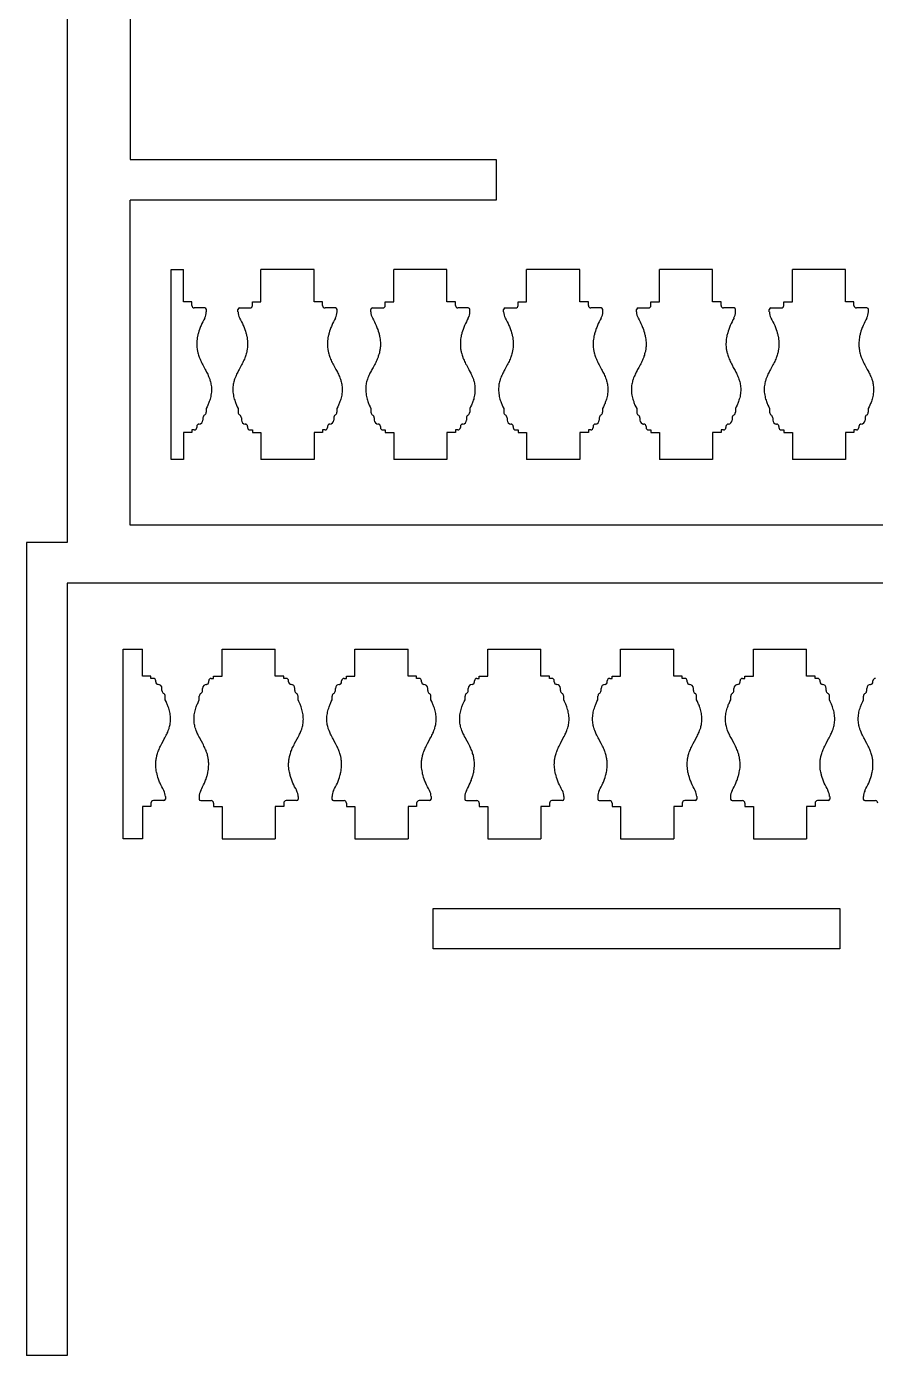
# Model space of a CAD drawing. Extents: x -442 to 263, y -399 to 649.
# Drawn here: x 0 to 83.5, y -323 to -192.2 of the extents above; entities that cross this region are included whole.
import ezdxf

# ---------------------------------------------------------------- set-up
doc = ezdxf.new("R2010")
doc.units = 0
doc.layers.get('0').update_dxf_attribs({"color": 1, "linetype": 'CONTINUOUS'})
doc.layers.add('1', color=2, linetype='CONTINUOUS')

msp = doc.modelspace()

# ---------------------------------------------------------------- linework, layer by layer
for p, q in [((10.2, -97.33), (10.2, -205.33)), ((4, -163.03), (4, -243.03)), ((10.2, -205.33), (46.2, -205.33)), ((46.2, -205.33), (46.2, -209.33)), ((10.2, -241.33), (10.2, -209.33)), ((46.2, -209.33), (10.2, -209.33)), ((14.22, -234.84), (14.22, -216.15)), ((14.22, -216.15), (15.42, -216.15)), ((15.42, -219.35), (15.42, -216.15)), ((28.28, -216.15), (23.05, -216.15)), ((23.05, -219.35), (23.05, -216.15)), ((28.28, -219.35), (28.28, -216.15)), ((41.35, -216.15), (36.12, -216.15)), ((36.12, -219.35), (36.12, -216.15)), ((41.35, -219.35), (41.35, -216.15)), ((54.42, -216.15), (49.19, -216.15)), ((49.19, -219.35), (49.19, -216.15)), ((54.42, -219.35), (54.42, -216.15)), ((67.49, -216.15), (62.26, -216.15)), ((62.26, -219.35), (62.26, -216.15)), ((67.49, -219.35), (67.49, -216.15)), ((80.55, -216.15), (75.33, -216.15)), ((75.33, -219.35), (75.33, -216.15)), ((80.55, -219.35), (80.55, -216.15)), ((16.26, -219.35), (15.42, -219.35)), ((16.26, -219.69), (16.26, -219.35)), ((22.22, -219.35), (23.05, -219.35)), ((22.22, -219.69), (22.22, -219.35)), ((29.12, -219.35), (28.28, -219.35)), ((29.12, -219.69), (29.12, -219.35)), ((35.29, -219.35), (36.12, -219.35)), ((35.29, -219.69), (35.29, -219.35)), ((42.19, -219.35), (41.35, -219.35)), ((42.19, -219.69), (42.19, -219.35)), ((48.35, -219.35), (49.19, -219.35)), ((48.35, -219.69), (48.35, -219.35)), ((55.26, -219.35), (54.42, -219.35)), ((55.26, -219.69), (55.26, -219.35)), ((61.42, -219.35), (62.26, -219.35)), ((61.42, -219.69), (61.42, -219.35)), ((68.32, -219.35), (67.49, -219.35)), ((68.32, -219.69), (68.32, -219.35)), ((74.49, -219.35), (75.33, -219.35)), ((74.49, -219.69), (74.49, -219.35)), ((81.39, -219.35), (80.55, -219.35)), ((81.39, -219.69), (81.39, -219.35)), ((17.53, -219.93), (16.5, -219.93)), ((17.69, -220.33), (17.69, -220.09)), ((20.79, -220.33), (20.79, -220.09)), ((20.95, -219.93), (21.98, -219.93)), ((30.38, -219.93), (29.36, -219.93)), ((30.54, -220.33), (30.54, -220.09)), ((33.86, -220.33), (33.86, -220.09)), ((34.02, -219.93), (35.05, -219.93)), ((43.45, -219.93), (42.43, -219.93)), ((43.61, -220.33), (43.61, -220.09)), ((46.93, -220.33), (46.93, -220.09)), ((47.09, -219.93), (48.11, -219.93)), ((56.52, -219.93), (55.5, -219.93)), ((56.68, -220.33), (56.68, -220.09)), ((60, -220.33), (60, -220.09)), ((60.16, -219.93), (61.18, -219.93)), ((69.59, -219.93), (68.56, -219.93)), ((69.75, -220.33), (69.75, -220.09)), ((73.06, -220.33), (73.06, -220.09)), ((73.22, -219.93), (74.25, -219.93)), ((82.66, -219.93), (81.63, -219.93)), ((82.82, -220.33), (82.82, -220.09)), ((17.67, -229.85), (17.67, -230.2)), ((20.81, -229.85), (20.81, -230.2)), ((30.52, -229.85), (30.52, -230.2)), ((33.88, -229.85), (33.88, -230.2)), ((43.59, -229.85), (43.59, -230.2)), ((46.95, -229.85), (46.95, -230.2)), ((56.66, -229.85), (56.66, -230.2)), ((60.02, -229.85), (60.02, -230.2)), ((69.73, -229.85), (69.73, -230.2)), ((73.09, -229.85), (73.09, -230.2)), ((82.8, -229.85), (82.8, -230.2)), ((16.98, -231.37), (16.95, -231.37)), ((17.35, -230.76), (17.35, -230.97)), ((21.13, -230.76), (21.13, -230.97)), ((21.5, -231.37), (21.53, -231.37)), ((29.84, -231.37), (29.81, -231.37)), ((30.21, -230.76), (30.21, -230.97)), ((34.2, -230.76), (34.2, -230.97)), ((34.57, -231.37), (34.6, -231.37)), ((42.91, -231.37), (42.88, -231.37)), ((43.28, -230.76), (43.28, -230.97)), ((47.26, -230.76), (47.26, -230.97)), ((47.63, -231.37), (47.66, -231.37)), ((55.97, -231.37), (55.94, -231.37)), ((56.34, -230.76), (56.34, -230.97)), ((60.33, -230.76), (60.33, -230.97)), ((60.7, -231.37), (60.73, -231.37)), ((69.04, -231.37), (69.01, -231.37)), ((69.41, -230.76), (69.41, -230.97)), ((73.4, -230.76), (73.4, -230.97)), ((73.77, -231.37), (73.8, -231.37)), ((82.11, -231.37), (82.08, -231.37)), ((82.48, -230.76), (82.48, -230.97)), ((15.42, -232.18), (15.42, -234.84)), ((16.26, -232.18), (15.42, -232.18)), ((16.26, -231.95), (16.26, -232.18)), ((16.5, -231.95), (16.26, -231.95)), ((16.74, -231.61), (16.74, -231.71)), ((21.74, -231.61), (21.74, -231.71)), ((21.98, -231.95), (22.22, -231.95)), ((22.22, -231.95), (22.22, -232.18)), ((22.22, -232.18), (23.05, -232.18)), ((23.05, -232.18), (23.05, -234.84)), ((28.28, -232.18), (28.28, -234.84)), ((29.12, -232.18), (28.28, -232.18)), ((29.12, -231.95), (29.12, -232.18)), ((29.36, -231.95), (29.12, -231.95)), ((29.6, -231.61), (29.6, -231.71)), ((34.81, -231.61), (34.81, -231.71)), ((35.05, -231.95), (35.29, -231.95)), ((35.29, -231.95), (35.29, -232.18)), ((35.29, -232.18), (36.12, -232.18)), ((36.12, -232.18), (36.12, -234.84)), ((41.35, -232.18), (41.35, -234.84)), ((42.19, -232.18), (41.35, -232.18)), ((42.19, -231.95), (42.19, -232.18)), ((42.43, -231.95), (42.19, -231.95)), ((42.67, -231.61), (42.67, -231.71)), ((47.87, -231.61), (47.87, -231.71)), ((48.11, -231.95), (48.35, -231.95)), ((48.35, -231.95), (48.35, -232.18)), ((48.35, -232.18), (49.19, -232.18)), ((49.19, -232.18), (49.19, -234.84)), ((54.42, -232.18), (54.42, -234.84)), ((55.26, -232.18), (54.42, -232.18)), ((55.26, -231.95), (55.26, -232.18)), ((55.49, -231.95), (55.26, -231.95)), ((55.73, -231.61), (55.73, -231.71)), ((60.94, -231.61), (60.94, -231.71)), ((61.18, -231.95), (61.42, -231.95)), ((61.42, -231.95), (61.42, -232.18)), ((61.42, -232.18), (62.26, -232.18)), ((62.26, -232.18), (62.26, -234.84)), ((67.49, -232.18), (67.49, -234.84)), ((68.32, -232.18), (67.49, -232.18)), ((68.32, -231.95), (68.32, -232.18)), ((68.56, -231.95), (68.32, -231.95)), ((68.8, -231.61), (68.8, -231.71)), ((74.01, -231.61), (74.01, -231.71)), ((74.25, -231.95), (74.49, -231.95)), ((74.49, -231.95), (74.49, -232.18)), ((74.49, -232.18), (75.33, -232.18)), ((75.33, -232.18), (75.33, -234.84)), ((80.55, -232.18), (80.55, -234.84)), ((81.39, -232.18), (80.55, -232.18)), ((81.39, -231.95), (81.39, -232.18)), ((81.63, -231.95), (81.39, -231.95)), ((81.87, -231.61), (81.87, -231.71)), ((15.42, -234.84), (14.22, -234.84)), ((28.28, -234.84), (23.05, -234.84)), ((41.35, -234.84), (36.12, -234.84)), ((54.42, -234.84), (49.19, -234.84)), ((67.49, -234.84), (62.26, -234.84)), ((80.55, -234.84), (75.33, -234.84)), ((162.2, -241.33), (10.2, -241.33)), ((4, -243.03), (0, -243.03)), ((0, -243.03), (0, -323.03)), ((164, -247.03), (4, -247.03)), ((9.51, -253.52), (11.39, -253.52)), ((9.51, -272.2), (9.51, -253.52)), ((11.39, -256.18), (11.39, -253.52)), ((19.24, -253.52), (24.46, -253.52)), ((19.24, -256.18), (19.24, -253.52)), ((24.46, -256.18), (24.46, -253.52)), ((32.3, -253.52), (37.53, -253.52)), ((32.3, -256.18), (32.3, -253.52)), ((37.53, -256.18), (37.53, -253.52)), ((45.37, -253.52), (50.6, -253.52)), ((45.37, -256.18), (45.37, -253.52)), ((50.6, -256.18), (50.6, -253.52)), ((58.44, -253.52), (63.67, -253.52)), ((58.44, -256.18), (58.44, -253.52)), ((63.67, -256.18), (63.67, -253.52)), ((71.51, -253.52), (76.73, -253.52)), ((71.51, -256.18), (71.51, -253.52)), ((76.73, -256.18), (76.73, -253.52)), ((12.23, -256.18), (11.39, -256.18)), ((12.23, -256.4), (12.23, -256.18)), ((18.4, -256.18), (19.24, -256.18)), ((18.4, -256.4), (18.4, -256.18)), ((25.3, -256.18), (24.46, -256.18)), ((25.3, -256.4), (25.3, -256.18)), ((31.47, -256.18), (32.3, -256.18)), ((31.47, -256.4), (31.47, -256.18)), ((38.37, -256.18), (37.53, -256.18)), ((38.37, -256.4), (38.37, -256.18)), ((44.53, -256.18), (45.37, -256.18)), ((44.53, -256.4), (44.53, -256.18)), ((51.44, -256.18), (50.6, -256.18)), ((51.44, -256.4), (51.44, -256.18)), ((57.6, -256.18), (58.44, -256.18)), ((57.6, -256.4), (57.6, -256.18)), ((64.5, -256.18), (63.67, -256.18)), ((64.5, -256.4), (64.5, -256.18)), ((70.67, -256.18), (71.51, -256.18)), ((70.67, -256.4), (70.67, -256.18)), ((77.57, -256.18), (76.73, -256.18)), ((77.57, -256.4), (77.57, -256.18)), ((12.47, -256.4), (12.23, -256.4)), ((12.71, -256.75), (12.71, -256.64)), ((12.95, -256.99), (12.92, -256.99)), ((13.32, -257.6), (13.32, -257.39)), ((17.31, -257.6), (17.31, -257.39)), ((17.68, -256.99), (17.71, -256.99)), ((17.92, -256.75), (17.92, -256.64)), ((18.16, -256.4), (18.4, -256.4)), ((25.54, -256.4), (25.3, -256.4)), ((25.78, -256.75), (25.78, -256.64)), ((26.02, -256.99), (25.99, -256.99)), ((26.39, -257.6), (26.39, -257.39)), ((30.38, -257.6), (30.38, -257.39)), ((30.75, -256.99), (30.78, -256.99)), ((30.99, -256.75), (30.99, -256.64)), ((31.23, -256.4), (31.47, -256.4)), ((38.61, -256.4), (38.37, -256.4)), ((38.85, -256.75), (38.85, -256.64)), ((39.09, -256.99), (39.06, -256.99)), ((39.46, -257.6), (39.46, -257.39)), ((43.44, -257.6), (43.44, -257.39)), ((43.82, -256.99), (43.84, -256.99)), ((44.06, -256.75), (44.06, -256.64)), ((44.3, -256.4), (44.53, -256.4)), ((51.67, -256.4), (51.44, -256.4)), ((51.91, -256.75), (51.91, -256.64)), ((52.15, -256.99), (52.12, -256.99)), ((52.52, -257.6), (52.52, -257.39)), ((56.51, -257.6), (56.51, -257.39)), ((56.88, -256.99), (56.91, -256.99)), ((57.12, -256.75), (57.12, -256.64)), ((57.36, -256.4), (57.6, -256.4)), ((64.74, -256.4), (64.5, -256.4)), ((64.98, -256.75), (64.98, -256.64)), ((65.22, -256.99), (65.19, -256.99)), ((65.59, -257.6), (65.59, -257.39)), ((69.58, -257.6), (69.58, -257.39)), ((69.95, -256.99), (69.98, -256.99)), ((70.19, -256.75), (70.19, -256.64)), ((70.43, -256.4), (70.67, -256.4)), ((77.81, -256.4), (77.57, -256.4)), ((78.05, -256.75), (78.05, -256.64)), ((78.29, -256.99), (78.26, -256.99)), ((78.66, -257.6), (78.66, -257.39)), ((82.65, -257.6), (82.65, -257.39)), ((83.02, -256.99), (83.05, -256.99)), ((83.26, -256.75), (83.26, -256.64)), ((13.64, -258.51), (13.64, -258.15)), ((16.99, -258.51), (16.99, -258.15)), ((26.7, -258.51), (26.7, -258.15)), ((30.06, -258.51), (30.06, -258.15)), ((39.77, -258.51), (39.77, -258.15)), ((43.13, -258.51), (43.13, -258.15)), ((52.84, -258.51), (52.84, -258.15)), ((56.2, -258.51), (56.2, -258.15)), ((65.91, -258.51), (65.91, -258.15)), ((69.27, -258.51), (69.27, -258.15)), ((78.98, -258.51), (78.98, -258.15)), ((82.33, -258.51), (82.33, -258.15)), ((13.66, -268.03), (13.66, -268.27)), ((16.97, -268.03), (16.97, -268.27)), ((26.72, -268.03), (26.72, -268.27)), ((30.04, -268.03), (30.04, -268.27)), ((39.79, -268.03), (39.79, -268.27)), ((43.11, -268.03), (43.11, -268.27)), ((52.86, -268.03), (52.86, -268.27)), ((56.18, -268.03), (56.18, -268.27)), ((65.93, -268.03), (65.93, -268.27)), ((69.25, -268.03), (69.25, -268.27)), ((79, -268.03), (79, -268.27)), ((82.31, -268.03), (82.31, -268.27)), ((11.39, -269), (11.39, -272.2)), ((12.23, -269), (11.39, -269)), ((12.23, -268.67), (12.23, -269)), ((13.5, -268.43), (12.47, -268.43)), ((17.13, -268.43), (18.16, -268.43)), ((18.4, -268.67), (18.4, -269)), ((18.4, -269), (19.24, -269)), ((19.24, -269), (19.24, -272.2)), ((24.46, -269), (24.46, -272.2)), ((25.3, -269), (24.46, -269)), ((25.3, -268.67), (25.3, -269)), ((26.56, -268.43), (25.54, -268.43)), ((30.2, -268.43), (31.23, -268.43)), ((31.47, -268.67), (31.47, -269)), ((31.47, -269), (32.3, -269)), ((32.3, -269), (32.3, -272.2)), ((37.53, -269), (37.53, -272.2)), ((38.37, -269), (37.53, -269)), ((38.37, -268.67), (38.37, -269)), ((39.63, -268.43), (38.61, -268.43)), ((43.27, -268.43), (44.29, -268.43)), ((44.53, -268.67), (44.53, -269)), ((44.53, -269), (45.37, -269)), ((45.37, -269), (45.37, -272.2)), ((50.6, -269), (50.6, -272.2)), ((51.44, -269), (50.6, -269)), ((51.44, -268.67), (51.44, -269)), ((52.7, -268.43), (51.68, -268.43)), ((56.34, -268.43), (57.36, -268.43)), ((57.6, -268.67), (57.6, -269)), ((57.6, -269), (58.44, -269)), ((58.44, -269), (58.44, -272.2)), ((63.67, -269), (63.67, -272.2)), ((64.5, -269), (63.67, -269)), ((64.5, -268.67), (64.5, -269)), ((65.77, -268.43), (64.74, -268.43)), ((69.41, -268.43), (70.43, -268.43)), ((70.67, -268.67), (70.67, -269)), ((70.67, -269), (71.51, -269)), ((71.51, -269), (71.51, -272.2)), ((76.73, -269), (76.73, -272.2)), ((77.57, -269), (76.73, -269)), ((77.57, -268.67), (77.57, -269)), ((78.84, -268.43), (77.81, -268.43)), ((82.47, -268.43), (83.5, -268.43)), ((11.39, -272.2), (9.51, -272.2)), ((19.24, -272.2), (24.46, -272.2)), ((32.3, -272.2), (37.53, -272.2)), ((45.37, -272.2), (50.6, -272.2)), ((58.44, -272.2), (63.67, -272.2)), ((71.51, -272.2), (76.73, -272.2)), ((40, -279.03), (80, -279.03)), ((40, -283.03), (40, -279.03)), ((80, -279.03), (80, -283.03)), ((80, -283.03), (40, -283.03)), ((4, -323.03), (0, -323.03))]:
    msp.add_line(p, q)
for points in [[(17.53, -220.93), (17.43, -221.11), (17.34, -221.29), (17.25, -221.47), (17.16, -221.66), (17.12, -221.76), (17.08, -221.86), (17.05, -221.95), (17.01, -222.05), (16.95, -222.22), (16.9, -222.39), (16.88, -222.48), (16.86, -222.56), (16.84, -222.65), (16.82, -222.73), (16.79, -222.88), (16.77, -223.02), (16.76, -223.17), (16.75, -223.32), (16.74, -223.46), (16.74, -223.61), (16.75, -223.72), (16.76, -223.84), (16.77, -223.95), (16.79, -224.06), (16.8, -224.14), (16.82, -224.21), (16.83, -224.29), (16.85, -224.36), (16.88, -224.47), (16.91, -224.58), (16.95, -224.69), (16.98, -224.77), (17.01, -224.85), (17.06, -224.97), (17.11, -225.09), (17.16, -225.2), (17.21, -225.3), (17.27, -225.43), (17.33, -225.55), (17.46, -225.79), (17.57, -225.99), (17.63, -226.1), (17.71, -226.25), (17.77, -226.36), (17.82, -226.47), (17.87, -226.57), (17.91, -226.68), (17.97, -226.82), (18.02, -226.96), (18.04, -227.03), (18.07, -227.11), (18.1, -227.22), (18.12, -227.33), (18.14, -227.44), (18.16, -227.56), (18.18, -227.69), (18.19, -227.82), (18.19, -227.96), (18.19, -228.09), (18.18, -228.23), (18.16, -228.37), (18.14, -228.52), (18.11, -228.64), (18.09, -228.77), (18.05, -228.9), (18.01, -229.03), (17.97, -229.16), (17.94, -229.25), (17.9, -229.33), (17.87, -229.42), (17.83, -229.5), (17.75, -229.68), (17.67, -229.85)], [(20.95, -220.93), (21.05, -221.11), (21.14, -221.29), (21.23, -221.47), (21.32, -221.66), (21.36, -221.76), (21.4, -221.86), (21.43, -221.95), (21.47, -222.05), (21.52, -222.22), (21.57, -222.39), (21.6, -222.48), (21.62, -222.56), (21.64, -222.65), (21.66, -222.73), (21.69, -222.88), (21.71, -223.02), (21.72, -223.17), (21.73, -223.32), (21.74, -223.46), (21.74, -223.61), (21.73, -223.72), (21.72, -223.84), (21.71, -223.95), (21.69, -224.06), (21.68, -224.14), (21.66, -224.21), (21.65, -224.29), (21.63, -224.36), (21.6, -224.47), (21.57, -224.58), (21.53, -224.69), (21.5, -224.77), (21.47, -224.85), (21.42, -224.97), (21.37, -225.09), (21.32, -225.2), (21.27, -225.3), (21.21, -225.43), (21.14, -225.55), (21.02, -225.79), (20.91, -225.99), (20.85, -226.1), (20.77, -226.25), (20.71, -226.36), (20.66, -226.47), (20.61, -226.57), (20.57, -226.68), (20.51, -226.82), (20.46, -226.96), (20.43, -227.03), (20.41, -227.11), (20.38, -227.22), (20.36, -227.33), (20.33, -227.44), (20.32, -227.56), (20.3, -227.69), (20.29, -227.82), (20.29, -227.96), (20.29, -228.09), (20.3, -228.23), (20.32, -228.37), (20.34, -228.52), (20.36, -228.64), (20.39, -228.77), (20.43, -228.9), (20.47, -229.03), (20.51, -229.16), (20.54, -229.25), (20.58, -229.33), (20.61, -229.42), (20.65, -229.5), (20.73, -229.68), (20.81, -229.85)], [(30.39, -220.93), (30.29, -221.11), (30.19, -221.29), (30.1, -221.47), (30.02, -221.66), (29.98, -221.76), (29.94, -221.86), (29.9, -221.95), (29.87, -222.05), (29.81, -222.22), (29.76, -222.39), (29.74, -222.48), (29.72, -222.56), (29.7, -222.65), (29.68, -222.73), (29.65, -222.88), (29.63, -223.02), (29.61, -223.17), (29.6, -223.32), (29.6, -223.46), (29.6, -223.61), (29.61, -223.72), (29.61, -223.84), (29.63, -223.95), (29.64, -224.06), (29.66, -224.14), (29.67, -224.21), (29.69, -224.29), (29.71, -224.36), (29.74, -224.47), (29.77, -224.58), (29.81, -224.69), (29.83, -224.77), (29.86, -224.85), (29.91, -224.97), (29.96, -225.09), (30.01, -225.2), (30.06, -225.3), (30.13, -225.43), (30.19, -225.55), (30.32, -225.79), (30.43, -225.99), (30.49, -226.1), (30.57, -226.25), (30.62, -226.36), (30.68, -226.47), (30.72, -226.57), (30.77, -226.68), (30.83, -226.82), (30.88, -226.96), (30.9, -227.03), (30.92, -227.11), (30.95, -227.22), (30.98, -227.33), (31, -227.44), (31.02, -227.56), (31.03, -227.69), (31.04, -227.82), (31.05, -227.96), (31.04, -228.09), (31.03, -228.23), (31.02, -228.37), (31, -228.52), (30.97, -228.64), (30.94, -228.77), (30.91, -228.9), (30.87, -229.03), (30.82, -229.16), (30.79, -229.25), (30.76, -229.33), (30.73, -229.42), (30.69, -229.5), (30.61, -229.68), (30.52, -229.85)], [(34.02, -220.93), (34.12, -221.11), (34.21, -221.29), (34.3, -221.47), (34.39, -221.66), (34.43, -221.76), (34.46, -221.86), (34.5, -221.95), (34.54, -222.05), (34.59, -222.22), (34.64, -222.39), (34.67, -222.48), (34.69, -222.56), (34.71, -222.65), (34.73, -222.73), (34.75, -222.88), (34.77, -223.02), (34.79, -223.17), (34.8, -223.32), (34.81, -223.46), (34.8, -223.61), (34.8, -223.72), (34.79, -223.84), (34.78, -223.95), (34.76, -224.06), (34.75, -224.14), (34.73, -224.21), (34.72, -224.29), (34.7, -224.36), (34.67, -224.47), (34.63, -224.58), (34.6, -224.69), (34.57, -224.77), (34.54, -224.85), (34.49, -224.97), (34.44, -225.09), (34.39, -225.2), (34.34, -225.3), (34.28, -225.43), (34.21, -225.55), (34.09, -225.79), (33.97, -225.99), (33.92, -226.1), (33.84, -226.25), (33.78, -226.36), (33.73, -226.47), (33.68, -226.57), (33.64, -226.68), (33.58, -226.82), (33.53, -226.96), (33.5, -227.03), (33.48, -227.11), (33.45, -227.22), (33.42, -227.33), (33.4, -227.44), (33.38, -227.56), (33.37, -227.69), (33.36, -227.82), (33.36, -227.96), (33.36, -228.09), (33.37, -228.23), (33.39, -228.37), (33.41, -228.52), (33.43, -228.64), (33.46, -228.77), (33.5, -228.9), (33.54, -229.03), (33.58, -229.16), (33.61, -229.25), (33.64, -229.33), (33.68, -229.42), (33.71, -229.5), (33.79, -229.68), (33.88, -229.85)], [(43.45, -220.93), (43.35, -221.11), (43.26, -221.29), (43.17, -221.47), (43.09, -221.66), (43.05, -221.76), (43.01, -221.86), (42.97, -221.95), (42.94, -222.05), (42.88, -222.22), (42.83, -222.39), (42.81, -222.48), (42.78, -222.56), (42.76, -222.65), (42.75, -222.73), (42.72, -222.88), (42.7, -223.02), (42.68, -223.17), (42.67, -223.32), (42.67, -223.46), (42.67, -223.61), (42.67, -223.72), (42.68, -223.84), (42.7, -223.95), (42.71, -224.06), (42.73, -224.14), (42.74, -224.21), (42.76, -224.29), (42.78, -224.36), (42.8, -224.47), (42.84, -224.58), (42.87, -224.69), (42.9, -224.77), (42.93, -224.85), (42.98, -224.97), (43.03, -225.09), (43.08, -225.2), (43.13, -225.3), (43.19, -225.43), (43.26, -225.55), (43.39, -225.79), (43.5, -225.99), (43.55, -226.1), (43.64, -226.25), (43.69, -226.36), (43.74, -226.47), (43.79, -226.57), (43.84, -226.68), (43.89, -226.82), (43.95, -226.96), (43.97, -227.03), (43.99, -227.11), (44.02, -227.22), (44.05, -227.33), (44.07, -227.44), (44.09, -227.56), (44.1, -227.69), (44.11, -227.82), (44.11, -227.96), (44.11, -228.09), (44.1, -228.23), (44.09, -228.37), (44.06, -228.52), (44.04, -228.64), (44.01, -228.77), (43.98, -228.9), (43.94, -229.03), (43.89, -229.16), (43.86, -229.25), (43.83, -229.33), (43.79, -229.42), (43.76, -229.5), (43.68, -229.68), (43.59, -229.85)], [(47.09, -220.93), (47.19, -221.11), (47.28, -221.29), (47.37, -221.47), (47.45, -221.66), (47.49, -221.76), (47.53, -221.86), (47.57, -221.95), (47.6, -222.05), (47.66, -222.22), (47.71, -222.39), (47.73, -222.48), (47.76, -222.56), (47.78, -222.65), (47.79, -222.73), (47.82, -222.88), (47.84, -223.02), (47.86, -223.17), (47.87, -223.32), (47.87, -223.46), (47.87, -223.61), (47.87, -223.72), (47.86, -223.84), (47.84, -223.95), (47.83, -224.06), (47.81, -224.14), (47.8, -224.21), (47.78, -224.29), (47.76, -224.36), (47.74, -224.47), (47.7, -224.58), (47.67, -224.69), (47.64, -224.77), (47.61, -224.85), (47.56, -224.97), (47.51, -225.09), (47.46, -225.2), (47.41, -225.3), (47.35, -225.43), (47.28, -225.55), (47.15, -225.79), (47.04, -225.99), (46.99, -226.1), (46.9, -226.25), (46.85, -226.36), (46.8, -226.47), (46.75, -226.57), (46.7, -226.68), (46.65, -226.82), (46.59, -226.96), (46.57, -227.03), (46.55, -227.11), (46.52, -227.22), (46.49, -227.33), (46.47, -227.44), (46.45, -227.56), (46.44, -227.69), (46.43, -227.82), (46.43, -227.96), (46.43, -228.09), (46.44, -228.23), (46.45, -228.37), (46.48, -228.52), (46.5, -228.64), (46.53, -228.77), (46.56, -228.9), (46.6, -229.03), (46.65, -229.16), (46.68, -229.25), (46.71, -229.33), (46.75, -229.42), (46.78, -229.5), (46.86, -229.68), (46.95, -229.85)], [(56.52, -220.93), (56.42, -221.11), (56.33, -221.29), (56.24, -221.47), (56.16, -221.66), (56.12, -221.76), (56.08, -221.86), (56.04, -221.95), (56, -222.05), (55.95, -222.22), (55.9, -222.39), (55.87, -222.48), (55.85, -222.56), (55.83, -222.65), (55.81, -222.73), (55.79, -222.88), (55.77, -223.02), (55.75, -223.17), (55.74, -223.32), (55.73, -223.46), (55.74, -223.61), (55.74, -223.72), (55.75, -223.84), (55.76, -223.95), (55.78, -224.06), (55.79, -224.14), (55.81, -224.21), (55.83, -224.29), (55.84, -224.36), (55.87, -224.47), (55.91, -224.58), (55.94, -224.69), (55.97, -224.77), (56, -224.85), (56.05, -224.97), (56.1, -225.09), (56.15, -225.2), (56.2, -225.3), (56.26, -225.43), (56.33, -225.55), (56.45, -225.79), (56.57, -225.99), (56.62, -226.1), (56.7, -226.25), (56.76, -226.36), (56.81, -226.47), (56.86, -226.57), (56.9, -226.68), (56.96, -226.82), (57.01, -226.96), (57.04, -227.03), (57.06, -227.11), (57.09, -227.22), (57.12, -227.33), (57.14, -227.44), (57.16, -227.56), (57.17, -227.69), (57.18, -227.82), (57.18, -227.96), (57.18, -228.09), (57.17, -228.23), (57.15, -228.37), (57.13, -228.52), (57.11, -228.64), (57.08, -228.77), (57.04, -228.9), (57, -229.03), (56.96, -229.16), (56.93, -229.25), (56.9, -229.33), (56.86, -229.42), (56.83, -229.5), (56.75, -229.68), (56.66, -229.85)], [(60.15, -220.93), (60.25, -221.11), (60.35, -221.29), (60.44, -221.47), (60.52, -221.66), (60.56, -221.76), (60.6, -221.86), (60.64, -221.95), (60.67, -222.05), (60.73, -222.22), (60.78, -222.39), (60.8, -222.48), (60.83, -222.56), (60.84, -222.65), (60.86, -222.73), (60.89, -222.88), (60.91, -223.02), (60.93, -223.17), (60.94, -223.32), (60.94, -223.46), (60.94, -223.61), (60.94, -223.72), (60.93, -223.84), (60.91, -223.95), (60.9, -224.06), (60.88, -224.14), (60.87, -224.21), (60.85, -224.29), (60.83, -224.36), (60.8, -224.47), (60.77, -224.58), (60.73, -224.69), (60.71, -224.77), (60.68, -224.85), (60.63, -224.97), (60.58, -225.09), (60.53, -225.2), (60.48, -225.3), (60.41, -225.43), (60.35, -225.55), (60.22, -225.79), (60.11, -225.99), (60.05, -226.1), (59.97, -226.25), (59.92, -226.36), (59.86, -226.47), (59.82, -226.57), (59.77, -226.68), (59.71, -226.82), (59.66, -226.96), (59.64, -227.03), (59.62, -227.11), (59.59, -227.22), (59.56, -227.33), (59.54, -227.44), (59.52, -227.56), (59.51, -227.69), (59.5, -227.82), (59.49, -227.96), (59.5, -228.09), (59.51, -228.23), (59.52, -228.37), (59.54, -228.52), (59.57, -228.64), (59.6, -228.77), (59.63, -228.9), (59.67, -229.03), (59.72, -229.16), (59.75, -229.25), (59.78, -229.33), (59.81, -229.42), (59.85, -229.5), (59.93, -229.68), (60.02, -229.85)], [(69.59, -220.93), (69.49, -221.11), (69.4, -221.29), (69.31, -221.47), (69.22, -221.66), (69.18, -221.76), (69.14, -221.86), (69.11, -221.95), (69.07, -222.05), (69.02, -222.22), (68.97, -222.39), (68.94, -222.48), (68.92, -222.56), (68.9, -222.65), (68.88, -222.73), (68.86, -222.88), (68.83, -223.02), (68.82, -223.17), (68.81, -223.32), (68.8, -223.46), (68.8, -223.61), (68.81, -223.72), (68.82, -223.84), (68.83, -223.95), (68.85, -224.06), (68.86, -224.14), (68.88, -224.21), (68.89, -224.29), (68.91, -224.36), (68.94, -224.47), (68.97, -224.58), (69.01, -224.69), (69.04, -224.77), (69.07, -224.85), (69.12, -224.97), (69.17, -225.09), (69.22, -225.2), (69.27, -225.3), (69.33, -225.43), (69.4, -225.55), (69.52, -225.79), (69.64, -225.99), (69.69, -226.1), (69.77, -226.25), (69.83, -226.36), (69.88, -226.47), (69.93, -226.57), (69.97, -226.68), (70.03, -226.82), (70.08, -226.96), (70.11, -227.03), (70.13, -227.11), (70.16, -227.22), (70.18, -227.33), (70.21, -227.44), (70.22, -227.56), (70.24, -227.69), (70.25, -227.82), (70.25, -227.96), (70.25, -228.09), (70.24, -228.23), (70.22, -228.37), (70.2, -228.52), (70.18, -228.64), (70.15, -228.77), (70.11, -228.9), (70.07, -229.03), (70.03, -229.16), (70, -229.25), (69.96, -229.33), (69.93, -229.42), (69.89, -229.5), (69.81, -229.68), (69.73, -229.85)], [(73.22, -220.93), (73.32, -221.11), (73.42, -221.29), (73.51, -221.47), (73.59, -221.66), (73.63, -221.76), (73.67, -221.86), (73.7, -221.95), (73.74, -222.05), (73.8, -222.22), (73.85, -222.39), (73.87, -222.48), (73.89, -222.56), (73.91, -222.65), (73.93, -222.73), (73.96, -222.88), (73.98, -223.02), (74, -223.17), (74.01, -223.32), (74.01, -223.46), (74.01, -223.61), (74, -223.72), (73.99, -223.84), (73.98, -223.95), (73.96, -224.06), (73.95, -224.14), (73.94, -224.21), (73.92, -224.29), (73.9, -224.36), (73.87, -224.47), (73.84, -224.58), (73.8, -224.69), (73.77, -224.77), (73.74, -224.85), (73.7, -224.97), (73.64, -225.09), (73.6, -225.2), (73.55, -225.3), (73.48, -225.43), (73.42, -225.55), (73.29, -225.79), (73.18, -225.99), (73.12, -226.1), (73.04, -226.25), (72.99, -226.36), (72.93, -226.47), (72.89, -226.57), (72.84, -226.68), (72.78, -226.82), (72.73, -226.96), (72.71, -227.03), (72.68, -227.11), (72.65, -227.22), (72.63, -227.33), (72.61, -227.44), (72.59, -227.56), (72.57, -227.69), (72.56, -227.82), (72.56, -227.96), (72.56, -228.09), (72.57, -228.23), (72.59, -228.37), (72.61, -228.52), (72.64, -228.64), (72.67, -228.77), (72.7, -228.9), (72.74, -229.03), (72.79, -229.16), (72.82, -229.25), (72.85, -229.33), (72.88, -229.42), (72.92, -229.5), (73, -229.68), (73.09, -229.85)], [(82.66, -220.93), (82.56, -221.11), (82.46, -221.29), (82.38, -221.47), (82.29, -221.66), (82.25, -221.76), (82.21, -221.86), (82.18, -221.95), (82.14, -222.05), (82.08, -222.22), (82.03, -222.39), (82.01, -222.48), (81.99, -222.56), (81.97, -222.65), (81.95, -222.73), (81.92, -222.88), (81.9, -223.02), (81.89, -223.17), (81.87, -223.32), (81.87, -223.46), (81.87, -223.61), (81.88, -223.72), (81.89, -223.84), (81.9, -223.95), (81.92, -224.06), (81.93, -224.14), (81.94, -224.21), (81.96, -224.29), (81.98, -224.36), (82.01, -224.47), (82.04, -224.58), (82.08, -224.69), (82.11, -224.77), (82.14, -224.85), (82.19, -224.97), (82.24, -225.09), (82.28, -225.2), (82.33, -225.3), (82.4, -225.43), (82.46, -225.55), (82.59, -225.79), (82.7, -225.99), (82.76, -226.1), (82.84, -226.25), (82.9, -226.36), (82.95, -226.47), (83, -226.57), (83.04, -226.68), (83.1, -226.82), (83.15, -226.96), (83.17, -227.03), (83.2, -227.11), (83.23, -227.22), (83.25, -227.33), (83.27, -227.44), (83.29, -227.56), (83.31, -227.69), (83.32, -227.82), (83.32, -227.96), (83.32, -228.09), (83.31, -228.23), (83.29, -228.37), (83.27, -228.52), (83.24, -228.64), (83.21, -228.77), (83.18, -228.9), (83.14, -229.03), (83.1, -229.16), (83.07, -229.25), (83.03, -229.33), (83, -229.42), (82.96, -229.5), (82.88, -229.68), (82.8, -229.85)], [(13.5, -267.43), (13.4, -267.25), (13.3, -267.07), (13.22, -266.88), (13.13, -266.7), (13.09, -266.6), (13.05, -266.5), (13.02, -266.41), (12.98, -266.31), (12.92, -266.14), (12.87, -265.97), (12.85, -265.88), (12.83, -265.79), (12.81, -265.71), (12.79, -265.63), (12.76, -265.48), (12.74, -265.34), (12.73, -265.19), (12.71, -265.04), (12.71, -264.9), (12.71, -264.75), (12.72, -264.64), (12.73, -264.52), (12.74, -264.41), (12.76, -264.3), (12.77, -264.22), (12.78, -264.15), (12.8, -264.07), (12.82, -264), (12.85, -263.89), (12.88, -263.78), (12.92, -263.67), (12.95, -263.59), (12.98, -263.51), (13.03, -263.39), (13.08, -263.27), (13.12, -263.16), (13.17, -263.06), (13.24, -262.93), (13.3, -262.81), (13.43, -262.57), (13.54, -262.36), (13.6, -262.26), (13.68, -262.11), (13.74, -262), (13.79, -261.89), (13.84, -261.79), (13.88, -261.68), (13.94, -261.54), (13.99, -261.4), (14.01, -261.32), (14.04, -261.25), (14.07, -261.14), (14.09, -261.03), (14.11, -260.92), (14.13, -260.8), (14.15, -260.67), (14.16, -260.54), (14.16, -260.4), (14.16, -260.27), (14.15, -260.13), (14.13, -259.99), (14.11, -259.84), (14.08, -259.72), (14.05, -259.59), (14.02, -259.46), (13.98, -259.33), (13.94, -259.2), (13.91, -259.11), (13.87, -259.03), (13.84, -258.94), (13.8, -258.86), (13.72, -258.68), (13.64, -258.51)], [(17.13, -267.43), (17.23, -267.25), (17.32, -267.07), (17.41, -266.88), (17.5, -266.7), (17.54, -266.6), (17.58, -266.5), (17.61, -266.41), (17.65, -266.31), (17.7, -266.14), (17.76, -265.97), (17.78, -265.88), (17.8, -265.79), (17.82, -265.71), (17.84, -265.63), (17.87, -265.48), (17.89, -265.34), (17.9, -265.19), (17.91, -265.04), (17.92, -264.9), (17.92, -264.75), (17.91, -264.64), (17.9, -264.52), (17.89, -264.41), (17.87, -264.3), (17.86, -264.22), (17.84, -264.15), (17.83, -264.07), (17.81, -264), (17.78, -263.89), (17.75, -263.78), (17.71, -263.67), (17.68, -263.59), (17.65, -263.51), (17.6, -263.39), (17.55, -263.27), (17.5, -263.16), (17.45, -263.06), (17.39, -262.93), (17.33, -262.81), (17.2, -262.57), (17.09, -262.36), (17.03, -262.26), (16.95, -262.11), (16.89, -262), (16.84, -261.89), (16.79, -261.79), (16.75, -261.68), (16.69, -261.54), (16.64, -261.4), (16.62, -261.32), (16.59, -261.25), (16.56, -261.14), (16.54, -261.03), (16.51, -260.92), (16.5, -260.8), (16.48, -260.67), (16.47, -260.54), (16.47, -260.4), (16.47, -260.27), (16.48, -260.13), (16.5, -259.99), (16.52, -259.84), (16.54, -259.72), (16.57, -259.59), (16.61, -259.46), (16.65, -259.33), (16.69, -259.2), (16.72, -259.11), (16.76, -259.03), (16.79, -258.94), (16.83, -258.86), (16.91, -258.68), (16.99, -258.51)], [(26.57, -267.43), (26.47, -267.25), (26.37, -267.07), (26.28, -266.88), (26.2, -266.7), (26.16, -266.6), (26.12, -266.5), (26.08, -266.41), (26.05, -266.31), (25.99, -266.14), (25.94, -265.97), (25.92, -265.88), (25.9, -265.79), (25.88, -265.71), (25.86, -265.63), (25.83, -265.48), (25.81, -265.34), (25.79, -265.19), (25.78, -265.04), (25.78, -264.9), (25.78, -264.75), (25.79, -264.64), (25.79, -264.52), (25.81, -264.41), (25.82, -264.3), (25.84, -264.22), (25.85, -264.15), (25.87, -264.07), (25.89, -264), (25.92, -263.89), (25.95, -263.78), (25.99, -263.67), (26.01, -263.59), (26.05, -263.51), (26.09, -263.39), (26.14, -263.27), (26.19, -263.16), (26.24, -263.06), (26.31, -262.93), (26.37, -262.81), (26.5, -262.57), (26.61, -262.36), (26.67, -262.26), (26.75, -262.11), (26.8, -262), (26.86, -261.89), (26.9, -261.79), (26.95, -261.68), (27.01, -261.54), (27.06, -261.4), (27.08, -261.32), (27.1, -261.25), (27.13, -261.14), (27.16, -261.03), (27.18, -260.92), (27.2, -260.8), (27.21, -260.67), (27.22, -260.54), (27.23, -260.4), (27.22, -260.27), (27.21, -260.13), (27.2, -259.99), (27.18, -259.84), (27.15, -259.72), (27.12, -259.59), (27.09, -259.46), (27.05, -259.33), (27, -259.2), (26.97, -259.11), (26.94, -259.03), (26.91, -258.94), (26.87, -258.86), (26.79, -258.68), (26.7, -258.51)], [(30.2, -267.43), (30.3, -267.25), (30.39, -267.07), (30.48, -266.88), (30.57, -266.7), (30.61, -266.6), (30.64, -266.5), (30.68, -266.41), (30.72, -266.31), (30.77, -266.14), (30.82, -265.97), (30.85, -265.88), (30.87, -265.79), (30.89, -265.71), (30.91, -265.63), (30.93, -265.48), (30.96, -265.34), (30.97, -265.19), (30.98, -265.04), (30.99, -264.9), (30.99, -264.75), (30.98, -264.64), (30.97, -264.52), (30.96, -264.41), (30.94, -264.3), (30.93, -264.22), (30.91, -264.15), (30.9, -264.07), (30.88, -264), (30.85, -263.89), (30.81, -263.78), (30.78, -263.67), (30.75, -263.59), (30.72, -263.51), (30.67, -263.39), (30.62, -263.27), (30.57, -263.16), (30.52, -263.06), (30.46, -262.93), (30.39, -262.81), (30.27, -262.57), (30.15, -262.36), (30.1, -262.26), (30.02, -262.11), (29.96, -262), (29.91, -261.89), (29.86, -261.79), (29.82, -261.68), (29.76, -261.54), (29.71, -261.4), (29.68, -261.32), (29.66, -261.25), (29.63, -261.14), (29.61, -261.03), (29.58, -260.92), (29.57, -260.8), (29.55, -260.67), (29.54, -260.54), (29.54, -260.4), (29.54, -260.27), (29.55, -260.13), (29.57, -259.99), (29.59, -259.84), (29.61, -259.72), (29.64, -259.59), (29.68, -259.46), (29.72, -259.33), (29.76, -259.2), (29.79, -259.11), (29.82, -259.03), (29.86, -258.94), (29.9, -258.86), (29.97, -258.68), (30.06, -258.51)], [(39.63, -267.43), (39.54, -267.25), (39.44, -267.07), (39.35, -266.88), (39.27, -266.7), (39.23, -266.6), (39.19, -266.5), (39.15, -266.41), (39.12, -266.31), (39.06, -266.14), (39.01, -265.97), (38.99, -265.88), (38.96, -265.79), (38.94, -265.71), (38.93, -265.63), (38.9, -265.48), (38.88, -265.34), (38.86, -265.19), (38.85, -265.04), (38.85, -264.9), (38.85, -264.75), (38.85, -264.64), (38.86, -264.52), (38.88, -264.41), (38.89, -264.3), (38.91, -264.22), (38.92, -264.15), (38.94, -264.07), (38.96, -264), (38.99, -263.89), (39.02, -263.78), (39.05, -263.67), (39.08, -263.59), (39.11, -263.51), (39.16, -263.39), (39.21, -263.27), (39.26, -263.16), (39.31, -263.06), (39.37, -262.93), (39.44, -262.81), (39.57, -262.57), (39.68, -262.36), (39.74, -262.26), (39.82, -262.11), (39.87, -262), (39.92, -261.89), (39.97, -261.79), (40.02, -261.68), (40.07, -261.54), (40.13, -261.4), (40.15, -261.32), (40.17, -261.25), (40.2, -261.14), (40.23, -261.03), (40.25, -260.92), (40.27, -260.8), (40.28, -260.67), (40.29, -260.54), (40.3, -260.4), (40.29, -260.27), (40.28, -260.13), (40.27, -259.99), (40.25, -259.84), (40.22, -259.72), (40.19, -259.59), (40.16, -259.46), (40.12, -259.33), (40.07, -259.2), (40.04, -259.11), (40.01, -259.03), (39.97, -258.94), (39.94, -258.86), (39.86, -258.68), (39.77, -258.51)], [(43.27, -267.43), (43.37, -267.25), (43.46, -267.07), (43.55, -266.88), (43.63, -266.7), (43.67, -266.6), (43.71, -266.5), (43.75, -266.41), (43.78, -266.31), (43.84, -266.14), (43.89, -265.97), (43.92, -265.88), (43.94, -265.79), (43.96, -265.71), (43.98, -265.63), (44, -265.48), (44.02, -265.34), (44.04, -265.19), (44.05, -265.04), (44.05, -264.9), (44.05, -264.75), (44.05, -264.64), (44.04, -264.52), (44.03, -264.41), (44.01, -264.3), (44, -264.22), (43.98, -264.15), (43.96, -264.07), (43.95, -264), (43.92, -263.89), (43.88, -263.78), (43.85, -263.67), (43.82, -263.59), (43.79, -263.51), (43.74, -263.39), (43.69, -263.27), (43.64, -263.16), (43.59, -263.06), (43.53, -262.93), (43.46, -262.81), (43.33, -262.57), (43.22, -262.36), (43.17, -262.26), (43.08, -262.11), (43.03, -262), (42.98, -261.89), (42.93, -261.79), (42.88, -261.68), (42.83, -261.54), (42.78, -261.4), (42.75, -261.32), (42.73, -261.25), (42.7, -261.14), (42.67, -261.03), (42.65, -260.92), (42.63, -260.8), (42.62, -260.67), (42.61, -260.54), (42.61, -260.4), (42.61, -260.27), (42.62, -260.13), (42.63, -259.99), (42.66, -259.84), (42.68, -259.72), (42.71, -259.59), (42.74, -259.46), (42.78, -259.33), (42.83, -259.2), (42.86, -259.11), (42.89, -259.03), (42.93, -258.94), (42.96, -258.86), (43.04, -258.68), (43.13, -258.51)], [(52.7, -267.43), (52.6, -267.25), (52.51, -267.07), (52.42, -266.88), (52.34, -266.7), (52.3, -266.6), (52.26, -266.5), (52.22, -266.41), (52.19, -266.31), (52.13, -266.14), (52.08, -265.97), (52.05, -265.88), (52.03, -265.79), (52.01, -265.71), (51.99, -265.63), (51.97, -265.48), (51.95, -265.34), (51.93, -265.19), (51.92, -265.04), (51.91, -264.9), (51.92, -264.75), (51.92, -264.64), (51.93, -264.52), (51.94, -264.41), (51.96, -264.3), (51.97, -264.22), (51.99, -264.15), (52.01, -264.07), (52.02, -264), (52.05, -263.89), (52.09, -263.78), (52.12, -263.67), (52.15, -263.59), (52.18, -263.51), (52.23, -263.39), (52.28, -263.27), (52.33, -263.16), (52.38, -263.06), (52.44, -262.93), (52.51, -262.81), (52.63, -262.57), (52.75, -262.36), (52.8, -262.26), (52.88, -262.11), (52.94, -262), (52.99, -261.89), (53.04, -261.79), (53.08, -261.68), (53.14, -261.54), (53.19, -261.4), (53.22, -261.32), (53.24, -261.25), (53.27, -261.14), (53.3, -261.03), (53.32, -260.92), (53.34, -260.8), (53.35, -260.67), (53.36, -260.54), (53.36, -260.4), (53.36, -260.27), (53.35, -260.13), (53.34, -259.99), (53.31, -259.84), (53.29, -259.72), (53.26, -259.59), (53.22, -259.46), (53.18, -259.33), (53.14, -259.2), (53.11, -259.11), (53.08, -259.03), (53.04, -258.94), (53.01, -258.86), (52.93, -258.68), (52.84, -258.51)], [(56.33, -267.43), (56.43, -267.25), (56.53, -267.07), (56.62, -266.88), (56.7, -266.7), (56.74, -266.6), (56.78, -266.5), (56.82, -266.41), (56.85, -266.31), (56.91, -266.14), (56.96, -265.97), (56.98, -265.88), (57.01, -265.79), (57.03, -265.71), (57.04, -265.63), (57.07, -265.48), (57.09, -265.34), (57.11, -265.19), (57.12, -265.04), (57.12, -264.9), (57.12, -264.75), (57.12, -264.64), (57.11, -264.52), (57.09, -264.41), (57.08, -264.3), (57.06, -264.22), (57.05, -264.15), (57.03, -264.07), (57.01, -264), (56.98, -263.89), (56.95, -263.78), (56.92, -263.67), (56.89, -263.59), (56.86, -263.51), (56.81, -263.39), (56.76, -263.27), (56.71, -263.16), (56.66, -263.06), (56.59, -262.93), (56.53, -262.81), (56.4, -262.57), (56.29, -262.36), (56.23, -262.26), (56.15, -262.11), (56.1, -262), (56.04, -261.89), (56, -261.79), (55.95, -261.68), (55.9, -261.54), (55.84, -261.4), (55.82, -261.32), (55.8, -261.25), (55.77, -261.14), (55.74, -261.03), (55.72, -260.92), (55.7, -260.8), (55.69, -260.67), (55.68, -260.54), (55.67, -260.4), (55.68, -260.27), (55.69, -260.13), (55.7, -259.99), (55.72, -259.84), (55.75, -259.72), (55.78, -259.59), (55.81, -259.46), (55.85, -259.33), (55.9, -259.2), (55.93, -259.11), (55.96, -259.03), (55.99, -258.94), (56.03, -258.86), (56.11, -258.68), (56.2, -258.51)], [(65.77, -267.43), (65.67, -267.25), (65.58, -267.07), (65.49, -266.88), (65.4, -266.7), (65.36, -266.6), (65.33, -266.5), (65.29, -266.41), (65.25, -266.31), (65.2, -266.14), (65.15, -265.97), (65.12, -265.88), (65.1, -265.79), (65.08, -265.71), (65.06, -265.63), (65.04, -265.48), (65.01, -265.34), (65, -265.19), (64.99, -265.04), (64.98, -264.9), (64.98, -264.75), (64.99, -264.64), (65, -264.52), (65.01, -264.41), (65.03, -264.3), (65.04, -264.22), (65.06, -264.15), (65.07, -264.07), (65.09, -264), (65.12, -263.89), (65.15, -263.78), (65.19, -263.67), (65.22, -263.59), (65.25, -263.51), (65.3, -263.39), (65.35, -263.27), (65.4, -263.16), (65.45, -263.06), (65.51, -262.93), (65.58, -262.81), (65.7, -262.57), (65.82, -262.36), (65.87, -262.26), (65.95, -262.11), (66.01, -262), (66.06, -261.89), (66.11, -261.79), (66.15, -261.68), (66.21, -261.54), (66.26, -261.4), (66.29, -261.32), (66.31, -261.25), (66.34, -261.14), (66.36, -261.03), (66.39, -260.92), (66.4, -260.8), (66.42, -260.67), (66.43, -260.54), (66.43, -260.4), (66.43, -260.27), (66.42, -260.13), (66.4, -259.99), (66.38, -259.84), (66.36, -259.72), (66.33, -259.59), (66.29, -259.46), (66.25, -259.33), (66.21, -259.2), (66.18, -259.11), (66.15, -259.03), (66.11, -258.94), (66.07, -258.86), (65.99, -258.68), (65.91, -258.51)], [(69.4, -267.43), (69.5, -267.25), (69.6, -267.07), (69.69, -266.88), (69.77, -266.7), (69.81, -266.6), (69.85, -266.5), (69.89, -266.41), (69.92, -266.31), (69.98, -266.14), (70.03, -265.97), (70.05, -265.88), (70.07, -265.79), (70.09, -265.71), (70.11, -265.63), (70.14, -265.48), (70.16, -265.34), (70.18, -265.19), (70.19, -265.04), (70.19, -264.9), (70.19, -264.75), (70.18, -264.64), (70.17, -264.52), (70.16, -264.41), (70.14, -264.3), (70.13, -264.22), (70.12, -264.15), (70.1, -264.07), (70.08, -264), (70.05, -263.89), (70.02, -263.78), (69.98, -263.67), (69.95, -263.59), (69.92, -263.51), (69.88, -263.39), (69.82, -263.27), (69.78, -263.16), (69.73, -263.06), (69.66, -262.93), (69.6, -262.81), (69.47, -262.57), (69.36, -262.36), (69.3, -262.26), (69.22, -262.11), (69.17, -262), (69.11, -261.89), (69.07, -261.79), (69.02, -261.68), (68.96, -261.54), (68.91, -261.4), (68.89, -261.32), (68.87, -261.25), (68.84, -261.14), (68.81, -261.03), (68.79, -260.92), (68.77, -260.8), (68.75, -260.67), (68.75, -260.54), (68.74, -260.4), (68.75, -260.27), (68.75, -260.13), (68.77, -259.99), (68.79, -259.84), (68.82, -259.72), (68.85, -259.59), (68.88, -259.46), (68.92, -259.33), (68.97, -259.2), (69, -259.11), (69.03, -259.03), (69.06, -258.94), (69.1, -258.86), (69.18, -258.68), (69.27, -258.51)], [(78.84, -267.43), (78.74, -267.25), (78.65, -267.07), (78.56, -266.88), (78.47, -266.7), (78.43, -266.6), (78.39, -266.5), (78.36, -266.41), (78.32, -266.31), (78.27, -266.14), (78.21, -265.97), (78.19, -265.88), (78.17, -265.79), (78.15, -265.71), (78.13, -265.63), (78.1, -265.48), (78.08, -265.34), (78.07, -265.19), (78.06, -265.04), (78.05, -264.9), (78.05, -264.75), (78.06, -264.64), (78.07, -264.52), (78.08, -264.41), (78.1, -264.3), (78.11, -264.22), (78.13, -264.15), (78.14, -264.07), (78.16, -264), (78.19, -263.89), (78.22, -263.78), (78.26, -263.67), (78.29, -263.59), (78.32, -263.51), (78.37, -263.39), (78.42, -263.27), (78.47, -263.16), (78.52, -263.06), (78.58, -262.93), (78.64, -262.81), (78.77, -262.57), (78.88, -262.36), (78.94, -262.26), (79.02, -262.11), (79.08, -262), (79.13, -261.89), (79.18, -261.79), (79.22, -261.68), (79.28, -261.54), (79.33, -261.4), (79.35, -261.32), (79.38, -261.25), (79.41, -261.14), (79.43, -261.03), (79.45, -260.92), (79.47, -260.8), (79.49, -260.67), (79.5, -260.54), (79.5, -260.4), (79.5, -260.27), (79.49, -260.13), (79.47, -259.99), (79.45, -259.84), (79.43, -259.72), (79.4, -259.59), (79.36, -259.46), (79.32, -259.33), (79.28, -259.2), (79.25, -259.11), (79.21, -259.03), (79.18, -258.94), (79.14, -258.86), (79.06, -258.68), (78.98, -258.51)], [(82.47, -267.43), (82.57, -267.25), (82.66, -267.07), (82.75, -266.88), (82.84, -266.7), (82.88, -266.6), (82.92, -266.5), (82.95, -266.41), (82.99, -266.31), (83.04, -266.14), (83.1, -265.97), (83.12, -265.88), (83.14, -265.79), (83.16, -265.71), (83.18, -265.63), (83.21, -265.48), (83.23, -265.34), (83.24, -265.19), (83.25, -265.04), (83.26, -264.9), (83.26, -264.75), (83.25, -264.64), (83.24, -264.52), (83.23, -264.41), (83.21, -264.3), (83.2, -264.22), (83.18, -264.15), (83.17, -264.07), (83.15, -264), (83.12, -263.89), (83.09, -263.78), (83.05, -263.67), (83.02, -263.59), (82.99, -263.51), (82.94, -263.39), (82.89, -263.27), (82.84, -263.16), (82.79, -263.06), (82.73, -262.93), (82.67, -262.81), (82.54, -262.57), (82.43, -262.36), (82.37, -262.26), (82.29, -262.11), (82.23, -262), (82.18, -261.89), (82.13, -261.79), (82.09, -261.68), (82.03, -261.54), (81.98, -261.4), (81.96, -261.32), (81.93, -261.25), (81.9, -261.14), (81.88, -261.03), (81.86, -260.92), (81.84, -260.8), (81.82, -260.67), (81.81, -260.54), (81.81, -260.4), (81.81, -260.27), (81.82, -260.13), (81.84, -259.99), (81.86, -259.84), (81.88, -259.72), (81.91, -259.59), (81.95, -259.46), (81.99, -259.33), (82.03, -259.2), (82.06, -259.11), (82.1, -259.03), (82.13, -258.94), (82.17, -258.86), (82.25, -258.68), (82.33, -258.51)]]:
    msp.add_lwpolyline(points)
for centre, radius, start, end in [((16.5, -219.69), 0.24, 180, 270), ((21.98, -219.69), 0.24, 270, 0), ((29.36, -219.69), 0.24, 180, 270), ((35.05, -219.69), 0.24, 270, 0), ((42.43, -219.69), 0.24, 180, 270), ((48.11, -219.69), 0.24, 270, 0), ((55.5, -219.69), 0.24, 180, 270), ((61.18, -219.69), 0.24, 270, 0), ((68.56, -219.69), 0.24, 180, 270), ((74.25, -219.69), 0.24, 270, 0), ((81.63, -219.69), 0.24, 180, 270), ((17.53, -220.09), 0.16, 0, 90), ((16.49, -220.33), 1.19, 330.2529, 0), ((20.95, -220.09), 0.16, 90, 180), ((21.99, -220.33), 1.19, 180, 209.7471), ((30.38, -220.09), 0.16, 0, 90), ((29.35, -220.33), 1.19, 330.2529, 0), ((34.02, -220.09), 0.16, 90, 180), ((35.05, -220.33), 1.19, 180, 209.7471), ((43.45, -220.09), 0.16, 0, 90), ((42.42, -220.33), 1.19, 330.2529, 0), ((47.09, -220.09), 0.16, 90, 180), ((48.12, -220.33), 1.19, 180, 209.7471), ((56.52, -220.09), 0.16, 0, 90), ((55.49, -220.33), 1.19, 330.2529, 0), ((60.16, -220.09), 0.16, 90, 180), ((61.19, -220.33), 1.19, 180, 209.7471), ((69.59, -220.09), 0.16, 0, 90), ((68.55, -220.33), 1.19, 330.2529, 0), ((73.22, -220.09), 0.16, 90, 180), ((74.26, -220.33), 1.19, 180, 209.7471), ((82.66, -220.09), 0.16, 0, 90), ((81.62, -220.33), 1.19, 330.2529, 0), ((16.98, -231.61), 0.24, 90, 180), ((16.95, -230.97), 0.4, 270, 0), ((17.67, -230.76), 0.32, 120.541, 180), ((17.35, -230.2), 0.32, 300.541, 0), ((21.13, -230.2), 0.32, 180, 239.459), ((20.81, -230.76), 0.32, 0, 59.4591), ((21.53, -230.97), 0.4, 180, 270), ((21.5, -231.61), 0.24, 0, 90), ((29.84, -231.61), 0.24, 90, 180), ((29.81, -230.97), 0.4, 270, 0), ((30.53, -230.76), 0.32, 120.541, 180), ((30.2, -230.2), 0.32, 300.541, 0), ((34.2, -230.2), 0.32, 180, 239.459), ((33.88, -230.76), 0.32, 0, 59.4591), ((34.6, -230.97), 0.4, 180, 270), ((34.57, -231.61), 0.24, 0, 90), ((42.91, -231.61), 0.24, 90, 180), ((42.88, -230.97), 0.4, 270, 0), ((43.6, -230.76), 0.32, 120.541, 180), ((43.27, -230.2), 0.32, 300.541, 0), ((47.27, -230.2), 0.32, 180, 239.459), ((46.94, -230.76), 0.32, 0, 59.4591), ((47.66, -230.97), 0.4, 180, 270), ((47.63, -231.61), 0.24, 0, 90), ((55.97, -231.61), 0.24, 90, 180), ((55.94, -230.97), 0.4, 270, 0), ((56.66, -230.76), 0.32, 120.541, 180), ((56.34, -230.2), 0.32, 300.541, 0), ((60.34, -230.2), 0.32, 180, 239.459), ((60.01, -230.76), 0.32, 0, 59.4591), ((60.73, -230.97), 0.4, 180, 270), ((60.7, -231.61), 0.24, 0, 90), ((69.04, -231.61), 0.24, 90, 180), ((69.01, -230.97), 0.4, 270, 0), ((69.73, -230.76), 0.32, 120.541, 180), ((69.41, -230.2), 0.32, 300.541, 0), ((73.41, -230.2), 0.32, 180, 239.459), ((73.08, -230.76), 0.32, 0, 59.4591), ((73.8, -230.97), 0.4, 180, 270), ((73.77, -231.61), 0.24, 0, 90), ((82.11, -231.61), 0.24, 90, 180), ((82.08, -230.97), 0.4, 270, 0), ((82.8, -230.76), 0.32, 120.541, 180), ((82.48, -230.2), 0.32, 300.541, 0), ((16.5, -231.71), 0.24, 270, 0), ((21.98, -231.71), 0.24, 180, 270), ((29.36, -231.71), 0.24, 270, 0), ((35.05, -231.71), 0.24, 180, 270), ((42.43, -231.71), 0.24, 270, 0), ((48.11, -231.71), 0.24, 180, 270), ((55.49, -231.71), 0.24, 270, 0), ((61.18, -231.71), 0.24, 180, 270), ((68.56, -231.71), 0.24, 270, 0), ((74.25, -231.71), 0.24, 180, 270), ((81.63, -231.71), 0.24, 270, 0), ((12.47, -256.64), 0.24, 0, 90), ((12.95, -256.75), 0.24, 180, 270), ((12.92, -257.39), 0.4, 0, 90), ((13.64, -257.6), 0.32, 180, 239.4591), ((16.99, -257.6), 0.32, 300.5409, 0), ((17.71, -257.39), 0.4, 90, 180), ((17.68, -256.75), 0.24, 270, 0), ((18.16, -256.64), 0.24, 90, 180), ((25.54, -256.64), 0.24, 0, 90), ((26.02, -256.75), 0.24, 180, 270), ((25.99, -257.39), 0.4, 0, 90), ((26.71, -257.6), 0.32, 180, 239.4591), ((30.06, -257.6), 0.32, 300.5409, 0), ((30.78, -257.39), 0.4, 90, 180), ((30.75, -256.75), 0.24, 270, 0), ((31.23, -256.64), 0.24, 90, 180), ((38.61, -256.64), 0.24, 0, 90), ((39.09, -256.75), 0.24, 180, 270), ((39.06, -257.39), 0.4, 0, 90), ((39.78, -257.6), 0.32, 180, 239.4591), ((43.12, -257.6), 0.32, 300.5409, 0), ((43.84, -257.39), 0.4, 90, 180), ((43.82, -256.75), 0.24, 270, 0), ((44.3, -256.64), 0.24, 90, 180), ((51.67, -256.64), 0.24, 0, 90), ((52.15, -256.75), 0.24, 180, 270), ((52.12, -257.39), 0.4, 0, 90), ((52.84, -257.6), 0.32, 180, 239.4591), ((56.19, -257.6), 0.32, 300.5409, 0), ((56.91, -257.39), 0.4, 90, 180), ((56.88, -256.75), 0.24, 270, 0), ((57.36, -256.64), 0.24, 90, 180), ((64.74, -256.64), 0.24, 0, 90), ((65.22, -256.75), 0.24, 180, 270), ((65.19, -257.39), 0.4, 0, 90), ((65.91, -257.6), 0.32, 180, 239.4591), ((69.26, -257.6), 0.32, 300.5409, 0), ((69.98, -257.39), 0.4, 90, 180), ((69.95, -256.75), 0.24, 270, 0), ((70.43, -256.64), 0.24, 90, 180), ((77.81, -256.64), 0.24, 0, 90), ((78.29, -256.75), 0.24, 180, 270), ((78.26, -257.39), 0.4, 0, 90), ((78.98, -257.6), 0.32, 180, 239.4591), ((82.33, -257.6), 0.32, 300.5409, 0), ((83.05, -257.39), 0.4, 90, 180), ((83.02, -256.75), 0.24, 270, 0), ((83.5, -256.64), 0.24, 90, 180), ((13.32, -258.15), 0.32, 0, 59.459), ((17.31, -258.15), 0.32, 120.541, 180), ((26.38, -258.15), 0.32, 0, 59.459), ((30.38, -258.15), 0.32, 120.541, 180), ((39.45, -258.15), 0.32, 0, 59.459), ((43.45, -258.15), 0.32, 120.541, 180), ((52.52, -258.15), 0.32, 0, 59.459), ((56.52, -258.15), 0.32, 120.541, 180), ((65.59, -258.15), 0.32, 0, 59.459), ((69.59, -258.15), 0.32, 120.541, 180), ((78.66, -258.15), 0.32, 0, 59.459), ((82.65, -258.15), 0.32, 120.541, 180), ((12.46, -268.03), 1.19, 0, 29.7471), ((18.17, -268.03), 1.19, 150.2529, 180), ((25.53, -268.03), 1.19, 0, 29.7471), ((31.24, -268.03), 1.19, 150.2529, 180), ((38.6, -268.03), 1.19, 0, 29.7471), ((44.3, -268.03), 1.19, 150.2529, 180), ((51.67, -268.03), 1.19, 0, 29.7471), ((57.37, -268.03), 1.19, 150.2529, 180), ((64.73, -268.03), 1.19, 0, 29.7471), ((70.44, -268.03), 1.19, 150.2529, 180), ((77.8, -268.03), 1.19, 0, 29.7471), ((83.51, -268.03), 1.19, 150.2529, 180), ((12.47, -268.67), 0.24, 90, 180), ((13.5, -268.27), 0.16, 270, 0), ((17.13, -268.27), 0.16, 180, 270), ((18.16, -268.67), 0.24, 0, 90), ((25.54, -268.67), 0.24, 90, 180), ((26.56, -268.27), 0.16, 270, 0), ((30.2, -268.27), 0.16, 180, 270), ((31.23, -268.67), 0.24, 0, 90), ((38.61, -268.67), 0.24, 90, 180), ((39.63, -268.27), 0.16, 270, 0), ((43.27, -268.27), 0.16, 180, 270), ((44.29, -268.67), 0.24, 0, 90), ((51.68, -268.67), 0.24, 90, 180), ((52.7, -268.27), 0.16, 270, 0), ((56.34, -268.27), 0.16, 180, 270), ((57.36, -268.67), 0.24, 0, 90), ((64.74, -268.67), 0.24, 90, 180), ((65.77, -268.27), 0.16, 270, 0), ((69.41, -268.27), 0.16, 180, 270), ((70.43, -268.67), 0.24, 0, 90), ((77.81, -268.67), 0.24, 90, 180), ((78.84, -268.27), 0.16, 270, 0), ((82.47, -268.27), 0.16, 180, 270), ((83.5, -268.67), 0.24, 0, 90)]:
    msp.add_arc(centre, radius, start, end)
at = {"layer": '1'}
msp.add_line((4, -247.03), (4, -323.03), dxfattribs=at)

doc.saveas('drawing.dxf')
